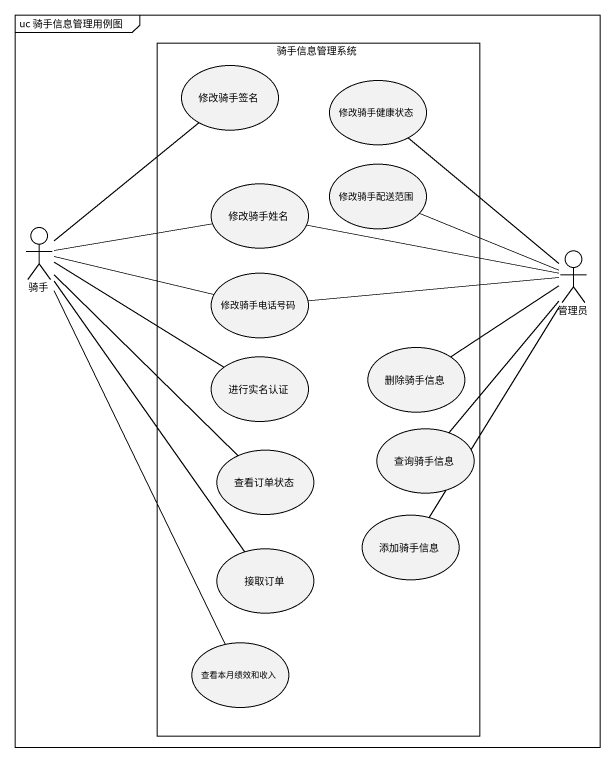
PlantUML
@startuml
mainframe uc 骑手信息管理用例图
rectangle 骑手信息管理系统 {
  usecase 修改骑手签名
  usecase 修改骑手健康状态
  usecase 修改骑手姓名
  usecase 修改骑手配送范围
  usecase 修改骑手电话号码
  usecase 删除骑手信息
  usecase 进行实名认证
  usecase 查询骑手信息
  usecase 查看订单状态
  usecase 添加骑手信息
  usecase 接取订单
  usecase 查看本月绩效和收入
}
actor 骑手
actor 管理员
骑手 -up- 修改骑手签名
骑手 -right- 修改骑手姓名
骑手 -right- 修改骑手电话号码
骑手 -right- 进行实名认证
骑手 -- 查看订单状态
骑手 -- 接取订单
骑手 -- 查看本月绩效和收入
管理员 -up- 修改骑手健康状态
管理员 -left- 修改骑手姓名
管理员 -left- 修改骑手配送范围
管理员 -left- 修改骑手电话号码
管理员 -left- 删除骑手信息
管理员 -- 查询骑手信息
管理员 -- 添加骑手信息
@enduml
